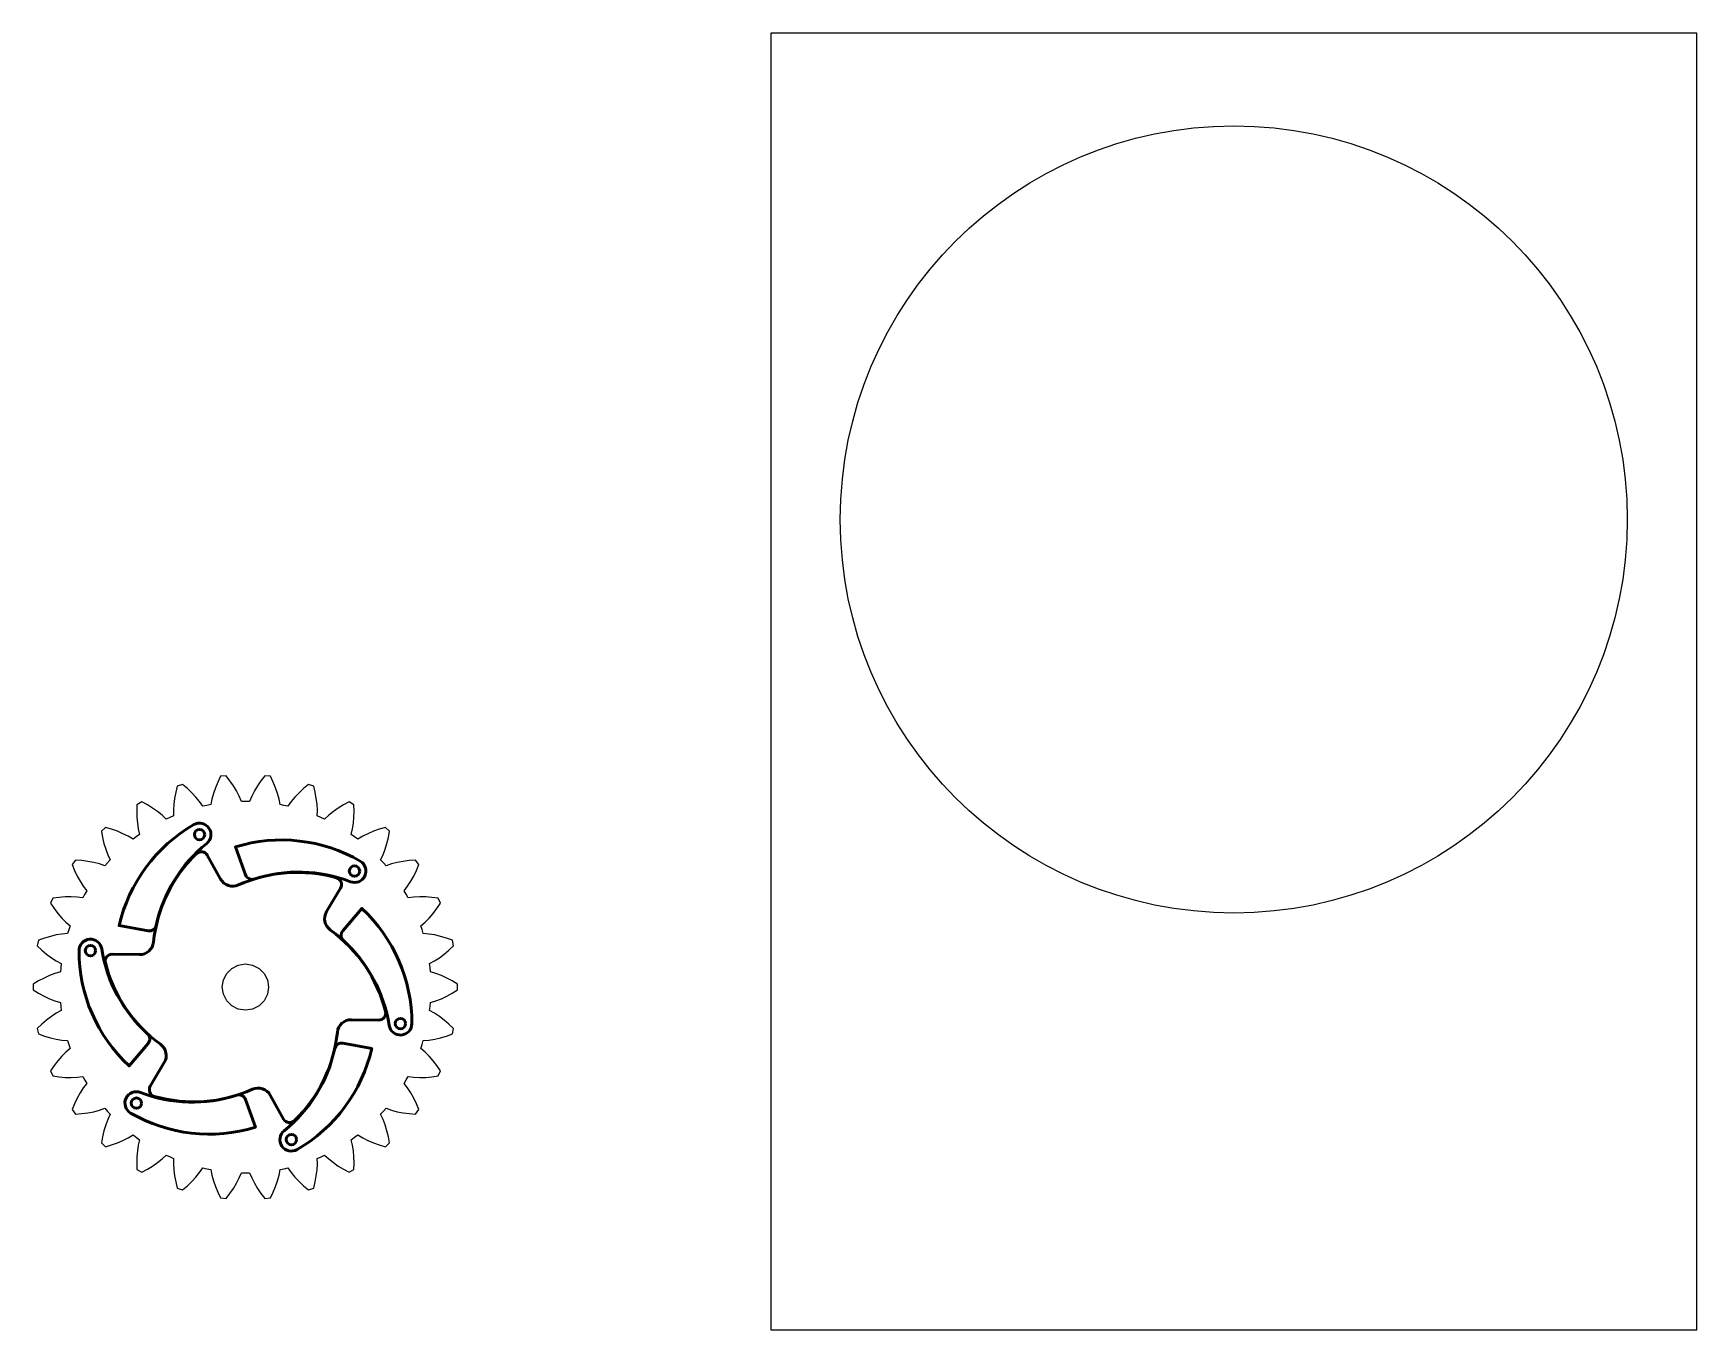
# Model space of a CAD drawing. Header units: inches. Extents: x -596 to 590, y 0 to 281.
# Drawn here: x -595.8 to -236.5, y 1 to 281 of the extents above; entities that cross this region are included whole.
import ezdxf

# ---------------------------------------------------------------- set-up
doc = ezdxf.new("R2010")
doc.units = ezdxf.units.IN
doc.header["$MEASUREMENT"] = 0
doc.layers.add('PDF_Visible', color=7, linetype='Continuous')

msp = doc.modelspace()

# ---------------------------------------------------------------- linework, layer by layer
for points in [[(-236.5, 281), (-436.5, 281), (-436.5, 1), (-236.5, 1)], [(-506.5, 76.96), (-507.68, 77.51), (-508.85, 77.97), (-510.03, 78.32), (-510.12, 79.22), (-510.21, 80.06), (-509.14, 80.65), (-508.08, 81.34), (-507.04, 82.12), (-506.03, 82.99), (-505.04, 83.94), (-505.3, 85.12), (-506.58, 85.59), (-507.86, 85.96), (-509.12, 86.26), (-510.37, 86.46), (-511.59, 86.56), (-511.86, 87.42), (-512.14, 88.23), (-511.2, 89.03), (-510.31, 89.92), (-509.46, 90.9), (-508.65, 91.96), (-507.88, 93.09), (-508.38, 94.2), (-509.73, 94.38), (-511.06, 94.49), (-512.36, 94.51), (-513.62, 94.45), (-514.84, 94.29), (-515.28, 95.07), (-515.71, 95.81), (-514.97, 96.79), (-514.28, 97.85), (-513.65, 98.98), (-513.08, 100.18), (-512.56, 101.45), (-513.28, 102.43), (-514.64, 102.33), (-515.96, 102.16), (-517.24, 101.91), (-518.46, 101.59), (-519.61, 101.18), (-520.21, 101.85), (-520.79, 102.48), (-520.26, 103.59), (-519.81, 104.77), (-519.43, 106.01), (-519.12, 107.31), (-518.88, 108.65), (-519.78, 109.47), (-521.1, 109.09), (-522.35, 108.64), (-523.55, 108.13), (-524.67, 107.56), (-525.72, 106.92), (-526.44, 107.46), (-527.14, 107.96), (-526.86, 109.15), (-526.66, 110.4), (-526.55, 111.69), (-526.51, 113.02), (-526.56, 114.39), (-527.61, 115), (-528.81, 114.35), (-529.95, 113.65), (-531.01, 112.91), (-532, 112.12), (-532.89, 111.27), (-533.71, 111.65), (-534.49, 111.99), (-534.46, 113.22), (-534.53, 114.48), (-534.69, 115.76), (-534.93, 117.07), (-535.26, 118.4), (-536.41, 118.78), (-537.46, 117.89), (-538.43, 116.98), (-539.31, 116.03), (-540.11, 115.05), (-540.81, 114.04), (-541.68, 114.23), (-542.52, 114.4), (-542.75, 115.61), (-543.08, 116.83), (-543.5, 118.06), (-544.01, 119.29), (-544.61, 120.52), (-545.81, 120.64), (-546.65, 119.56), (-547.41, 118.47), (-548.07, 117.36), (-548.65, 116.23), (-549.12, 115.1), (-550.02, 115.11), (-550.88, 115.1), (-551.35, 116.23), (-551.93, 117.36), (-552.59, 118.47), (-553.35, 119.56), (-554.19, 120.64), (-555.39, 120.52), (-555.99, 119.29), (-556.5, 118.06), (-556.92, 116.83), (-557.25, 115.61), (-557.48, 114.4), (-558.36, 114.23), (-559.19, 114.04), (-559.89, 115.05), (-560.69, 116.03), (-561.57, 116.98), (-562.54, 117.89), (-563.59, 118.78), (-564.74, 118.4), (-565.07, 117.07), (-565.31, 115.76), (-565.47, 114.48), (-565.54, 113.22), (-565.51, 111.99), (-566.33, 111.63), (-567.11, 111.27), (-568, 112.12), (-568.99, 112.91), (-570.05, 113.65), (-571.19, 114.35), (-572.39, 115), (-573.44, 114.39), (-573.49, 113.02), (-573.45, 111.69), (-573.34, 110.4), (-573.14, 109.15), (-572.86, 107.96), (-573.59, 107.43), (-574.28, 106.92), (-575.33, 107.56), (-576.45, 108.13), (-577.65, 108.64), (-578.9, 109.09), (-580.22, 109.47), (-581.12, 108.65), (-580.88, 107.31), (-580.57, 106.01), (-580.19, 104.77), (-579.74, 103.59), (-579.21, 102.48), (-579.82, 101.82), (-580.39, 101.18), (-581.54, 101.59), (-582.76, 101.91), (-584.04, 102.16), (-585.36, 102.33), (-586.72, 102.43), (-587.44, 101.45), (-586.92, 100.18), (-586.35, 98.98), (-585.72, 97.85), (-585.03, 96.79), (-584.29, 95.81), (-584.74, 95.03), (-585.16, 94.29), (-586.38, 94.45), (-587.64, 94.51), (-588.94, 94.49), (-590.27, 94.38), (-591.62, 94.2), (-592.12, 93.09), (-591.35, 91.96), (-590.54, 90.9), (-589.69, 89.92), (-588.8, 89.03), (-587.86, 88.23), (-588.15, 87.37), (-588.41, 86.56), (-589.63, 86.46), (-590.88, 86.26), (-592.14, 85.96), (-593.42, 85.59), (-594.7, 85.12), (-594.96, 83.94), (-593.97, 82.99), (-592.96, 82.12), (-591.92, 81.34), (-590.86, 80.65), (-589.79, 80.06), (-589.89, 79.17), (-589.97, 78.32), (-591.15, 77.97), (-592.32, 77.51), (-593.5, 76.96), (-594.67, 76.33), (-595.83, 75.61), (-595.83, 74.39), (-594.67, 73.67), (-593.5, 73.04), (-592.32, 72.49), (-591.15, 72.03), (-589.97, 71.68), (-589.88, 70.78), (-589.79, 69.94), (-590.86, 69.35), (-591.92, 68.66), (-592.96, 67.88), (-593.97, 67.01), (-594.96, 66.06), (-594.7, 64.88), (-593.42, 64.41), (-592.14, 64.04), (-590.88, 63.74), (-589.63, 63.54), (-588.41, 63.44), (-588.14, 62.58), (-587.86, 61.77), (-588.8, 60.97), (-589.69, 60.08), (-590.54, 59.1), (-591.35, 58.04), (-592.12, 56.91), (-591.62, 55.8), (-590.27, 55.62), (-588.94, 55.51), (-587.64, 55.49), (-586.38, 55.55), (-585.16, 55.71), (-584.72, 54.93), (-584.29, 54.19), (-585.03, 53.21), (-585.72, 52.15), (-586.35, 51.02), (-586.92, 49.82), (-587.44, 48.55), (-586.72, 47.57), (-585.36, 47.67), (-584.04, 47.84), (-582.76, 48.09), (-581.54, 48.41), (-580.39, 48.82), (-579.79, 48.15), (-579.21, 47.52), (-579.74, 46.41), (-580.19, 45.23), (-580.57, 43.99), (-580.88, 42.69), (-581.12, 41.35), (-580.22, 40.53), (-578.9, 40.91), (-577.65, 41.36), (-576.45, 41.87), (-575.33, 42.44), (-574.28, 43.08), (-573.56, 42.54), (-572.86, 42.04), (-573.14, 40.85), (-573.34, 39.6), (-573.45, 38.31), (-573.49, 36.98), (-573.44, 35.61), (-572.39, 35), (-571.19, 35.65), (-570.05, 36.35), (-568.99, 37.09), (-568, 37.88), (-567.11, 38.73), (-566.29, 38.35), (-565.51, 38.01), (-565.54, 36.78), (-565.47, 35.52), (-565.31, 34.24), (-565.07, 32.93), (-564.74, 31.6), (-563.59, 31.22), (-562.54, 32.11), (-561.57, 33.02), (-560.69, 33.97), (-559.89, 34.95), (-559.19, 35.96), (-558.32, 35.76), (-557.48, 35.6), (-557.25, 34.39), (-556.92, 33.17), (-556.5, 31.94), (-555.99, 30.71), (-555.39, 29.48), (-554.19, 29.36), (-553.35, 30.43), (-552.59, 31.53), (-551.93, 32.64), (-551.35, 33.77), (-550.88, 34.9), (-549.98, 34.89), (-549.12, 34.9), (-548.65, 33.77), (-548.07, 32.64), (-547.41, 31.53), (-546.65, 30.43), (-545.81, 29.36), (-544.61, 29.48), (-544.01, 30.71), (-543.5, 31.94), (-543.08, 33.17), (-542.75, 34.39), (-542.52, 35.6), (-541.64, 35.77), (-540.81, 35.96), (-540.11, 34.95), (-539.31, 33.97), (-538.43, 33.02), (-537.46, 32.11), (-536.41, 31.22), (-535.26, 31.6), (-534.93, 32.93), (-534.69, 34.24), (-534.53, 35.52), (-534.46, 36.78), (-534.49, 38.01), (-533.67, 38.37), (-532.89, 38.73), (-532, 37.88), (-531.01, 37.09), (-529.95, 36.35), (-528.81, 35.65), (-527.61, 35), (-526.56, 35.61), (-526.51, 36.98), (-526.55, 38.31), (-526.66, 39.6), (-526.86, 40.85), (-527.14, 42.04), (-526.41, 42.57), (-525.72, 43.08), (-524.67, 42.44), (-523.55, 41.87), (-522.35, 41.36), (-521.1, 40.91), (-519.78, 40.53), (-518.88, 41.35), (-519.12, 42.69), (-519.43, 43.99), (-519.81, 45.23), (-520.26, 46.41), (-520.79, 47.52), (-520.18, 48.18), (-519.61, 48.82), (-518.46, 48.41), (-517.24, 48.09), (-515.96, 47.84), (-514.64, 47.67), (-513.28, 47.57), (-512.56, 48.55), (-513.08, 49.82), (-513.65, 51.02), (-514.28, 52.15), (-514.97, 53.21), (-515.71, 54.19), (-515.26, 54.97), (-514.84, 55.71), (-513.62, 55.55), (-512.36, 55.49), (-511.06, 55.51), (-509.73, 55.62), (-508.38, 55.8), (-507.88, 56.91), (-508.65, 58.04), (-509.46, 59.1), (-510.31, 60.08), (-511.2, 60.97), (-512.14, 61.77), (-511.85, 62.63), (-511.59, 63.44), (-510.37, 63.54), (-509.12, 63.74), (-507.86, 64.04), (-506.58, 64.41), (-505.3, 64.88), (-505.04, 66.06), (-506.03, 67.01), (-507.04, 67.88), (-508.08, 68.66), (-509.14, 69.35), (-510.21, 69.94), (-510.11, 70.83), (-510.03, 71.68), (-508.85, 72.03), (-507.68, 72.49), (-506.5, 73.04), (-505.33, 73.67), (-504.17, 74.39), (-504.17, 75.61), (-505.33, 76.33)], [(-545.95, 72.06), (-547.06, 70.95), (-548.45, 70.24), (-550, 70), (-551.55, 70.24), (-552.94, 70.95), (-554.05, 72.06), (-554.76, 73.45), (-555, 75), (-554.76, 76.55), (-554.05, 77.94), (-552.94, 79.05), (-551.55, 79.76), (-550, 80), (-548.45, 79.76), (-547.06, 79.05), (-545.95, 77.94), (-545.24, 76.55), (-545, 75), (-545.24, 73.45)]]:
    msp.add_lwpolyline(points, close=True)
msp.add_circle((-336.5, 176), 85)
at = {"layer": 'PDF_Visible', "lineweight": 50}
for points in [[(-569.28, 88.29, -0.40573), (-571.02, 87.13), (-577.29, 88.28, -0.208648), (-561.15, 110.08, -0.925253), (-558.37, 106.01, 0.172579)], [(-580.26, 80.23, -0.492738), (-578.79, 82.1), (-572.88, 82.02, 0.388582), (-569.86, 84.71, -0.176407), (-560.59, 103.82, -0.492738), (-558.24, 103.47), (-555.36, 98.32, 0.388607), (-551.51, 97.05, -0.176407), (-530.33, 98.58, -0.492738), (-529.45, 96.36), (-532.47, 91.29, 0.388607), (-531.65, 87.33, -0.176407), (-519.74, 69.74, -0.492738), (-521.21, 67.88), (-527.11, 67.96, 0.388582), (-530.14, 65.27, -0.176407), (-539.41, 46.16, -0.492738), (-541.76, 46.5), (-544.64, 51.66, 0.388612), (-548.49, 52.93, -0.176407), (-569.67, 51.4, -0.492738), (-570.55, 53.61), (-567.53, 58.68, 0.388607), (-568.35, 62.65, -0.176407)], [(-548.13, 98.34, -0.40573), (-550, 99.26), (-552.15, 105.28, -0.208648), (-525.2, 102.2, -0.925253), (-527.33, 97.76, 0.172579)], [(-528.85, 85.04, -0.40573), (-528.99, 87.12), (-524.85, 91.98, -0.208648), (-514.05, 67.11, -0.925253), (-518.96, 66.73, 0.172579)], [(-571.15, 64.94, -0.40573), (-571.01, 62.85), (-575.15, 57.99, -0.208648), (-585.95, 82.87, -0.925253), (-581.04, 83.24, 0.172579)], [(-530.72, 61.71, -0.40573), (-528.98, 62.87), (-522.71, 61.72, -0.208648), (-538.85, 39.92, -0.925253), (-541.63, 43.99, 0.172579)], [(-551.87, 51.66, -0.40573), (-550, 50.73), (-547.85, 44.72, -0.208648), (-574.8, 47.8, -0.925253), (-572.67, 52.24, 0.172579)]]:
    msp.add_lwpolyline(points, format="xyb", close=True, dxfattribs=at)
for centre in [(-559.92, 107.94), (-526.44, 100.06), (-583.48, 82.87), (-516.52, 67.11), (-573.56, 49.94), (-540.08, 42.06)]:
    msp.add_circle(centre, 1.12, dxfattribs=at)

doc.saveas('drawing.dxf')
